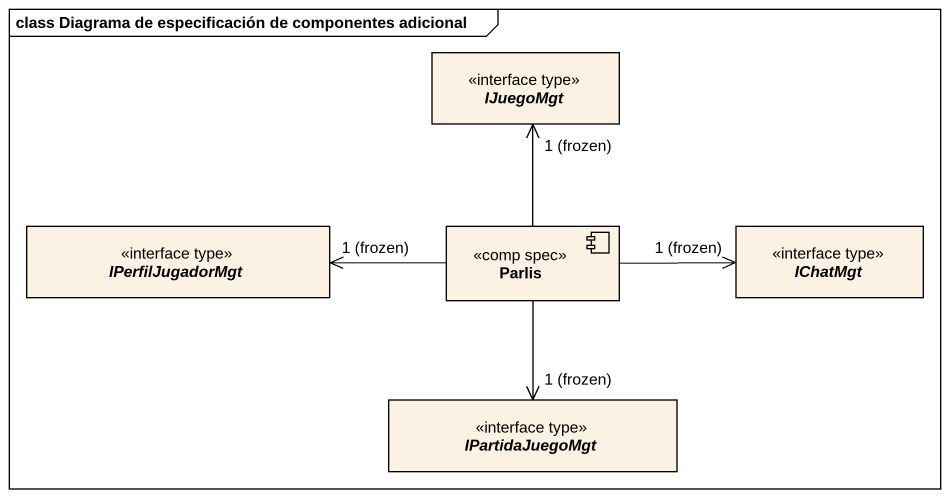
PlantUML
@startuml
mainframe class Diagrama de especificación de componentes adicional
allowmixing
hide circle
hide empty members
interface IJuegoMgt <<interface type>>
interface IPerfilJugadorMgt <<interface type>>
component Parlis <<comp spec>>
interface IChatMgt <<interface type>>
interface IPartidaJuegoMgt <<interface type>>
Parlis -up-> "1 (frozen)" IJuegoMgt
Parlis -left-> "1 (frozen)" IPerfilJugadorMgt
Parlis -right-> "1 (frozen)" IChatMgt
Parlis --> "1 (frozen)" IPartidaJuegoMgt
@enduml
